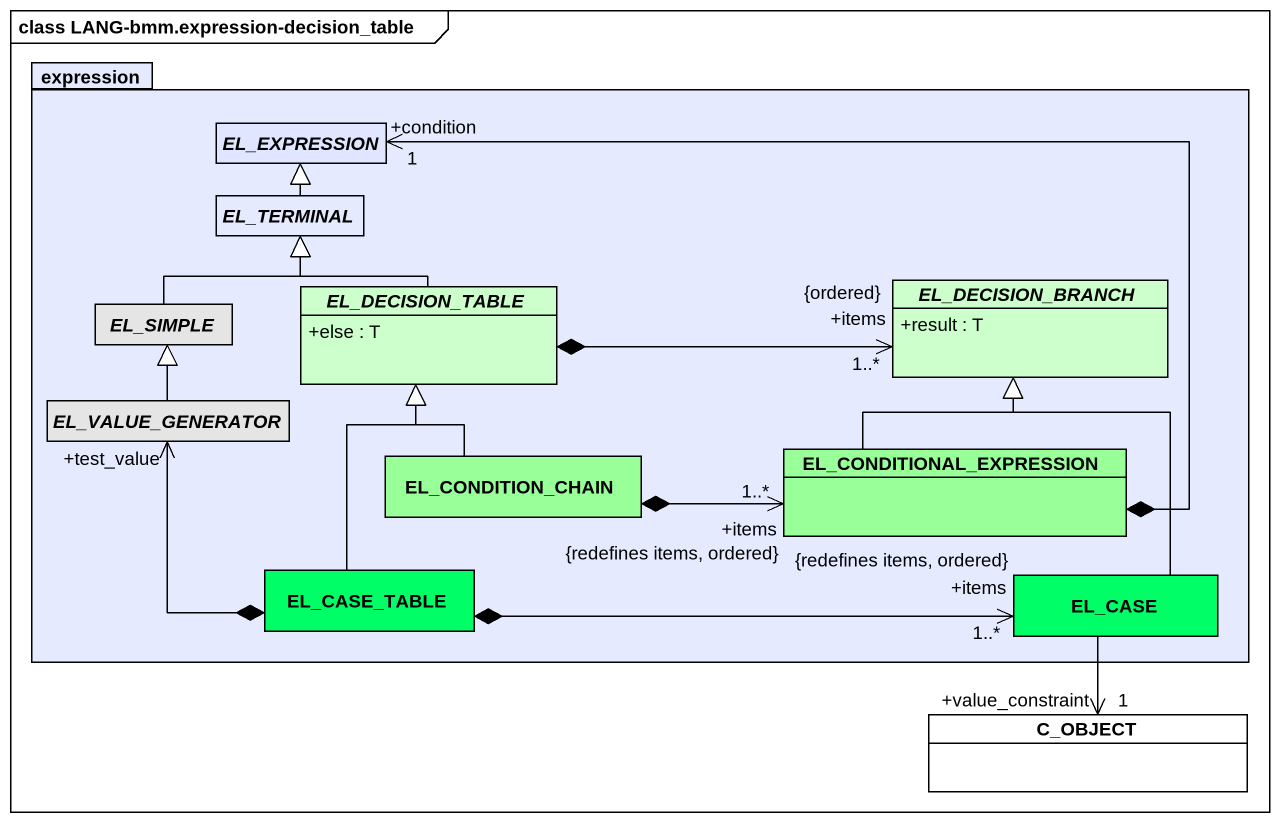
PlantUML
@startuml
mainframe class LANG-bmm.expression-decision_table
hide circle
hide empty members
skinparam classAttributeIconSize 0
package expression #E5EAFF {
  abstract class EL_EXPRESSION #E0E6FF
  abstract class EL_TERMINAL #E5EAFF
  abstract class EL_SIMPLE #E5E5E5
  abstract class EL_DECISION_TABLE #CCFFCC {
    +else : T
  }
  abstract class EL_DECISION_BRANCH #CCFFCC {
    +result : T
  }
  abstract class EL_VALUE_GENERATOR #E5E5E5
  class EL_CONDITION_CHAIN #99FF99
  class EL_CONDITIONAL_EXPRESSION #99FF99
  class EL_CASE_TABLE #00FF66
  class EL_CASE #00FF66
}
class C_OBJECT #FFFFFF
EL_TERMINAL -up-|> EL_EXPRESSION
EL_SIMPLE -up-|> EL_TERMINAL
EL_DECISION_TABLE -up-|> EL_TERMINAL
EL_DECISION_TABLE *-right-> "+items\n1..*\n{ordered}" EL_DECISION_BRANCH
EL_VALUE_GENERATOR -up-|> EL_SIMPLE
EL_CONDITION_CHAIN -up-|> EL_DECISION_TABLE
EL_CONDITIONAL_EXPRESSION *-left-> "+condition\n1" EL_EXPRESSION
EL_CONDITIONAL_EXPRESSION -up-|> EL_DECISION_BRANCH
EL_CONDITIONAL_EXPRESSION "+items\n1..*\n{redefines items, ordered}" <-left-* EL_CONDITION_CHAIN
EL_CASE_TABLE -up-|> EL_DECISION_TABLE
EL_CASE_TABLE *-up-> "+test_value" EL_VALUE_GENERATOR
EL_CASE -up-|> EL_DECISION_BRANCH
EL_CASE "+items\n1..*\n{redefines items, ordered}" <-left-* EL_CASE_TABLE
C_OBJECT "+value_constraint\n1" <-up- EL_CASE
@enduml
